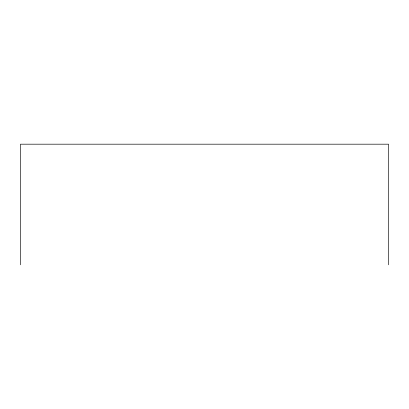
<?xml version="1.0" encoding="UTF-8"?>
<svg xmlns="http://www.w3.org/2000/svg" width="409" height="409" viewBox="0 0 409 409"><rect width="100%" height="100%" fill="white"/><g stroke="black" fill="none" stroke-linecap="round" stroke-linejoin="round"><path stroke-width="0.61" d="M388.55 264.812L388.55 144.188L20.45 144.188L20.45 264.812"/></g></svg>
